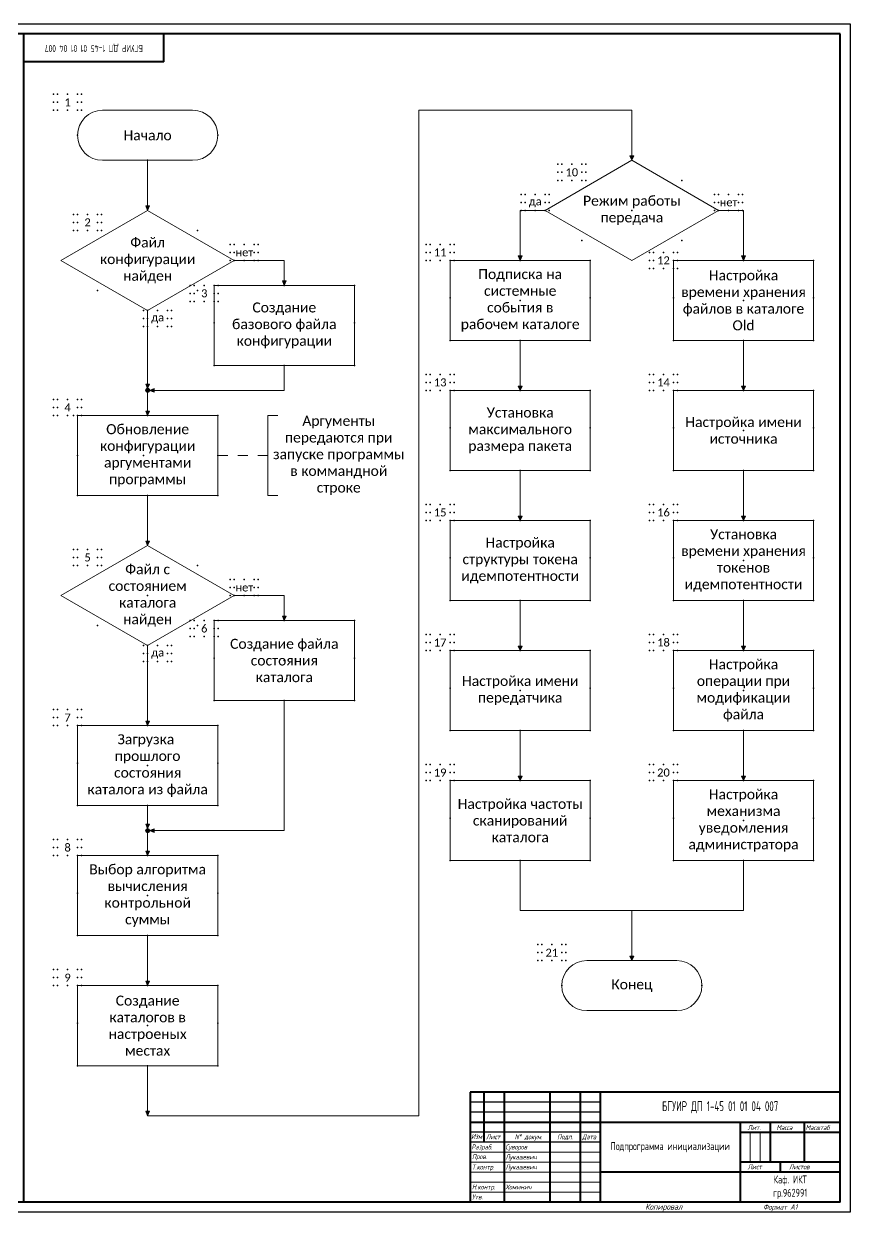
# Model space of a CAD drawing. Extents: x -285 to 556, y -1314 to -720.
# Drawn here: x 143 to 556, y -1314 to -720 of the extents above; entities that cross this region are included whole.
import ezdxf

# ---------------------------------------------------------------- set-up
doc = ezdxf.new("R2010")
doc.units = 0
doc.header["$MEASUREMENT"] = 0
doc.layers.get('0').update_dxf_attribs({"linetype": 'CONTINUOUS'})
doc.layers.add('KONTUR', color=7, linetype='CONTINUOUS')
doc.layers.add('Тонкие', color=7, linetype='CONTINUOUS')
doc.layers.add('Невидимка', color=131, linetype='CONTINUOUS', plot=False)
for name, color, linetype, lineweight in [('Основная', 7, 'CONTINUOUS', 40), ('Схема', 50, 'CONTINUOUS', 20), ('текст', 7, 'CONTINUOUS', 20), ('тонкая', 7, 'CONTINUOUS', 20)]:
    doc.layers.add(name, color=color, linetype=linetype, lineweight=lineweight)
doc.styles.add('ЕСКД', font='eskd15.shx', dxfattribs={"width": 0.8})
doc.styles.add('стиль1', font='romans.shx', dxfattribs={"width": 0.75, "oblique": 15, "height": 3.5})

msp = doc.modelspace()

# ---------------------------------------------------------------- hatches: boundary and pattern name
at = {"layer": 'Схема'}
h = msp.add_hatch(color=256, dxfattribs=at)
h.dxf.hatch_style = 1
h.paths.add_polyline_path([(447.55, -786.24), (446.61, -786.24), (446.61, -788.43)])
h.paths.add_polyline_path([(446.61, -786.24), (445.67, -786.24), (446.61, -788.43)])
h = msp.add_hatch(color=256, dxfattribs=at)
h.dxf.hatch_style = 1
h.paths.add_polyline_path([(205.57, -811.24), (204.63, -811.24), (204.63, -813.43)])
h.paths.add_polyline_path([(204.63, -811.24), (203.69, -811.24), (204.63, -813.43)])
h = msp.add_hatch(color=256, dxfattribs=at)
h.dxf.hatch_style = 1
h.paths.add_polyline_path([(391.75, -836.24), (390.81, -836.24), (390.81, -838.43)])
h.paths.add_polyline_path([(390.81, -836.24), (389.87, -836.24), (390.81, -838.43)])
h = msp.add_hatch(color=256, dxfattribs=at)
h.dxf.hatch_style = 1
h.paths.add_polyline_path([(503.35, -836.24), (502.41, -836.24), (502.41, -838.43)])
h.paths.add_polyline_path([(502.41, -836.24), (501.47, -836.24), (502.41, -838.43)])
h = msp.add_hatch(color=256, dxfattribs=at)
h.dxf.hatch_style = 1
h.paths.add_polyline_path([(273.87, -848.74), (272.93, -848.74), (272.93, -850.93)])
h.paths.add_polyline_path([(272.93, -848.74), (272, -848.74), (272.93, -850.93)])
h = msp.add_hatch(color=256, dxfattribs=at)
h.dxf.hatch_style = 1
h.paths.add_polyline_path([(204.63, -902.43), (204.63, -904.43, 0.414214), (205.63, -903.43, 0.414214)])
h.paths.add_polyline_path([(204.63, -902.43, 0.414214), (203.63, -903.43, 0.414214), (204.63, -904.43)])
h = msp.add_hatch(color=256, dxfattribs=at)
h.dxf.hatch_style = 1
h.paths.add_polyline_path([(205.57, -900.24), (204.63, -900.24), (204.63, -902.43)])
h.paths.add_polyline_path([(204.63, -900.24), (203.69, -900.24), (204.63, -902.43)])
h = msp.add_hatch(color=256, dxfattribs=at)
h.dxf.hatch_style = 1
h.paths.add_polyline_path([(207.82, -904.37), (207.82, -903.43), (205.63, -903.43)])
h.paths.add_polyline_path([(207.82, -903.43), (207.82, -902.49), (205.63, -903.43)])
h = msp.add_hatch(color=256, dxfattribs=at)
h.dxf.hatch_style = 1
h.paths.add_polyline_path([(391.75, -901.24), (390.81, -901.24), (390.81, -903.43)])
h.paths.add_polyline_path([(390.81, -901.24), (389.87, -901.24), (390.81, -903.43)])
h = msp.add_hatch(color=256, dxfattribs=at)
h.dxf.hatch_style = 1
h.paths.add_polyline_path([(503.35, -901.24), (502.41, -901.24), (502.41, -903.43)])
h.paths.add_polyline_path([(502.41, -901.24), (501.47, -901.24), (502.41, -903.43)])
h = msp.add_hatch(color=256, dxfattribs=at)
h.dxf.hatch_style = 1
h.paths.add_polyline_path([(205.57, -913.74), (204.63, -913.74), (204.63, -915.93)])
h.paths.add_polyline_path([(204.63, -913.74), (203.69, -913.74), (204.63, -915.93)])
h = msp.add_hatch(color=256, dxfattribs=at)
h.dxf.hatch_style = 1
h.paths.add_polyline_path([(391.75, -966.24), (390.81, -966.24), (390.81, -968.43)])
h.paths.add_polyline_path([(390.81, -966.24), (389.87, -966.24), (390.81, -968.43)])
h = msp.add_hatch(color=256, dxfattribs=at)
h.dxf.hatch_style = 1
h.paths.add_polyline_path([(503.35, -966.24), (502.41, -966.24), (502.41, -968.43)])
h.paths.add_polyline_path([(502.41, -966.24), (501.47, -966.24), (502.41, -968.43)])
h = msp.add_hatch(color=256, dxfattribs=at)
h.dxf.hatch_style = 1
h.paths.add_polyline_path([(205.57, -978.74), (204.63, -978.74), (204.63, -980.93)])
h.paths.add_polyline_path([(204.63, -978.74), (203.69, -978.74), (204.63, -980.93)])
h = msp.add_hatch(color=256, dxfattribs=at)
h.dxf.hatch_style = 1
h.paths.add_polyline_path([(273.87, -1016.24), (272.93, -1016.24), (272.93, -1018.43)])
h.paths.add_polyline_path([(272.93, -1016.24), (272, -1016.24), (272.93, -1018.43)])
h = msp.add_hatch(color=256, dxfattribs=at)
h.dxf.hatch_style = 1
h.paths.add_polyline_path([(391.75, -1031.24), (390.81, -1031.24), (390.81, -1033.43)])
h.paths.add_polyline_path([(390.81, -1031.24), (389.87, -1031.24), (390.81, -1033.43)])
h = msp.add_hatch(color=256, dxfattribs=at)
h.dxf.hatch_style = 1
h.paths.add_polyline_path([(503.35, -1031.24), (502.41, -1031.24), (502.41, -1033.43)])
h.paths.add_polyline_path([(502.41, -1031.24), (501.47, -1031.24), (502.41, -1033.43)])
h = msp.add_hatch(color=256, dxfattribs=at)
h.dxf.hatch_style = 1
h.paths.add_polyline_path([(205.57, -1068.74), (204.63, -1068.74), (204.63, -1070.93)])
h.paths.add_polyline_path([(204.63, -1068.74), (203.69, -1068.74), (204.63, -1070.93)])
h = msp.add_hatch(color=256, dxfattribs=at)
h.dxf.hatch_style = 1
h.paths.add_polyline_path([(391.75, -1096.24), (390.81, -1096.24), (390.81, -1098.43)])
h.paths.add_polyline_path([(390.81, -1096.24), (389.87, -1096.24), (390.81, -1098.43)])
h = msp.add_hatch(color=256, dxfattribs=at)
h.dxf.hatch_style = 1
h.paths.add_polyline_path([(503.35, -1096.24), (502.41, -1096.24), (502.41, -1098.43)])
h.paths.add_polyline_path([(502.41, -1096.24), (501.47, -1096.24), (502.41, -1098.43)])
h = msp.add_hatch(color=256, dxfattribs=at)
h.dxf.hatch_style = 1
h.paths.add_polyline_path([(204.63, -1122.43), (204.63, -1124.43, 0.414214), (205.63, -1123.43, 0.414214)])
h.paths.add_polyline_path([(204.63, -1122.43, 0.414214), (203.63, -1123.43, 0.414214), (204.63, -1124.43)])
h = msp.add_hatch(color=256, dxfattribs=at)
h.dxf.hatch_style = 1
h.paths.add_polyline_path([(205.57, -1120.24), (204.63, -1120.24), (204.63, -1122.43)])
h.paths.add_polyline_path([(204.63, -1120.24), (203.69, -1120.24), (204.63, -1122.43)])
h = msp.add_hatch(color=256, dxfattribs=at)
h.dxf.hatch_style = 1
h.paths.add_polyline_path([(207.82, -1124.37), (207.82, -1123.43), (205.63, -1123.43)])
h.paths.add_polyline_path([(207.82, -1123.43), (207.82, -1122.49), (205.63, -1123.43)])
h = msp.add_hatch(color=256, dxfattribs=at)
h.dxf.hatch_style = 1
h.paths.add_polyline_path([(205.57, -1133.74), (204.63, -1133.74), (204.63, -1135.93)])
h.paths.add_polyline_path([(204.63, -1133.74), (203.69, -1133.74), (204.63, -1135.93)])
h = msp.add_hatch(color=256, dxfattribs=at)
h.dxf.hatch_style = 1
h.paths.add_polyline_path([(447.55, -1186.24), (446.61, -1186.24), (446.61, -1188.43)])
h.paths.add_polyline_path([(446.61, -1186.24), (445.67, -1186.24), (446.61, -1188.43)])
h = msp.add_hatch(color=256, dxfattribs=at)
h.dxf.hatch_style = 1
h.paths.add_polyline_path([(447.55, -1186.24), (446.61, -1186.24), (446.61, -1188.43)])
h.paths.add_polyline_path([(446.61, -1186.24), (445.67, -1186.24), (446.61, -1188.43)])
h = msp.add_hatch(color=256, dxfattribs=at)
h.dxf.hatch_style = 1
h.paths.add_polyline_path([(205.57, -1198.74), (204.63, -1198.74), (204.63, -1200.93)])
h.paths.add_polyline_path([(204.63, -1198.74), (203.69, -1198.74), (204.63, -1200.93)])
h = msp.add_hatch(color=256, dxfattribs=at)
h.dxf.hatch_style = 1
h.paths.add_polyline_path([(205.57, -1263.74), (204.63, -1263.74), (204.63, -1265.93)])
h.paths.add_polyline_path([(204.63, -1263.74), (203.69, -1263.74), (204.63, -1265.93)])

# ---------------------------------------------------------------- linework, layer by layer
for p, q in [((430.74, -1259.18), (365.74, -1259.18)), ((430.74, -1264.18), (365.74, -1264.18)), ((430.74, -1274.18), (365.74, -1274.18)), ((430.74, -1279.18), (365.74, -1279.18)), ((500.74, -1309.18), (500.74, -1309.18))]:
    msp.add_line(p, q)
at = {"layer": 'KONTUR'}
for p, q in [((-285.26, -720.18), (555.74, -720.18)), ((555.74, -720.18), (555.74, -1314.18)), ((555.74, -1314.18), (-285.26, -1314.18))]:
    msp.add_line(p, q, dxfattribs=at)
at = {"layer": 'Невидимка'}
for p in [(157.63, -755.43), (157.63, -759.43), (159.63, -755.43), (159.63, -759.43), (164.63, -755.43), (169.63, -755.43), (169.63, -759.43), (171.63, -755.43), (171.63, -759.43), (157.63, -763.43), (159.63, -763.43), (164.63, -763.43), (169.63, -763.43), (171.63, -763.43), (169.63, -775.93), (239.63, -775.93), (204.63, -788.43), (409.61, -790.43), (409.61, -794.43), (411.61, -790.43), (411.61, -794.43), (416.61, -790.43), (421.61, -790.43), (421.61, -794.43), (423.61, -790.43), (423.61, -794.43), (409.61, -798.43), (411.61, -798.43), (416.61, -798.43), (421.61, -798.43), (421.61, -798.43), (423.61, -798.43), (471.61, -798.43), (391.31, -805.43), (393.31, -805.43), (398.31, -805.43), (403.31, -805.43), (405.31, -805.43), (487.91, -805.43), (489.91, -805.43), (494.91, -805.43), (499.91, -805.43), (501.91, -805.43), (391.31, -809.43), (391.31, -813.43), (393.31, -809.43), (393.31, -813.43), (398.31, -813.43), (403.31, -809.43), (403.31, -813.43), (405.31, -809.43), (405.31, -813.43), (446.61, -813.43), (487.91, -809.43), (487.91, -813.43), (489.91, -809.43), (489.91, -813.43), (494.91, -813.43), (499.91, -809.43), (499.91, -813.43), (501.91, -809.43), (501.91, -813.43), (167.63, -815.43), (167.63, -819.43), (169.63, -815.43), (169.63, -819.43), (174.63, -815.43), (179.63, -815.43), (179.63, -819.43), (181.63, -815.43), (181.63, -819.43), (167.63, -823.43), (169.63, -823.43), (174.63, -823.43), (179.63, -823.43), (179.63, -823.43), (181.63, -823.43), (229.63, -823.43), (245.93, -830.43), (247.93, -830.43), (252.93, -830.43), (257.93, -830.43), (259.93, -830.43), (343.81, -830.43), (345.81, -830.43), (350.81, -830.43), (355.81, -830.43), (357.81, -830.43), (421.61, -828.43), (471.61, -828.43), (245.93, -834.43), (247.93, -834.43), (257.93, -834.43), (259.93, -834.43), (343.81, -834.43), (345.81, -834.43), (355.81, -834.43), (357.81, -834.43), (455.41, -834.43), (457.41, -834.43), (462.41, -834.43), (467.41, -834.43), (469.41, -834.43), (204.63, -838.43), (245.93, -838.43), (247.93, -838.43), (252.93, -838.43), (257.93, -838.43), (259.93, -838.43), (343.81, -838.43), (345.81, -838.43), (350.81, -838.43), (355.81, -838.43), (355.81, -838.43), (357.81, -838.43), (390.81, -838.43), (425.81, -838.43), (455.41, -838.43), (455.41, -842.43), (457.41, -838.43), (457.41, -842.43), (462.41, -842.43), (467.41, -838.43), (467.41, -838.43), (467.41, -842.43), (469.41, -838.43), (469.41, -842.43), (502.41, -838.43), (537.41, -838.43), (179.63, -853.43), (225.93, -850.93), (225.93, -854.93), (227.93, -850.93), (227.93, -854.93), (229.63, -853.43), (232.93, -850.93), (237.93, -850.93), (237.93, -850.93), (237.93, -854.93), (239.93, -850.93), (239.93, -854.93), (272.93, -850.93), (307.93, -850.93), (225.93, -858.93), (227.93, -858.93), (232.93, -858.93), (237.93, -858.93), (239.93, -858.93), (355.81, -857.18), (390.81, -858.43), (390.81, -858.43), (425.81, -857.18), (467.41, -857.18), (502.41, -858.43), (502.41, -858.43), (537.41, -857.18), (202.63, -863.43), (204.63, -863.43), (209.63, -863.43), (214.63, -863.43), (216.63, -863.43), (202.63, -867.43), (202.63, -871.43), (204.63, -867.43), (204.63, -871.43), (209.63, -871.43), (214.63, -867.43), (214.63, -871.43), (216.63, -867.43), (216.63, -871.43), (237.93, -869.68), (272.93, -870.93), (272.93, -870.93), (307.93, -869.68), (355.81, -878.43), (390.81, -878.43), (425.81, -878.43), (467.41, -878.43), (502.41, -878.43), (537.41, -878.43), (237.93, -890.93), (272.93, -890.93), (307.93, -890.93), (343.81, -895.43), (345.81, -895.43), (350.81, -895.43), (355.81, -895.43), (357.81, -895.43), (455.41, -895.43), (457.41, -895.43), (462.41, -895.43), (467.41, -895.43), (469.41, -895.43), (343.81, -899.43), (345.81, -899.43), (355.81, -899.43), (357.81, -899.43), (455.41, -899.43), (457.41, -899.43), (467.41, -899.43), (469.41, -899.43), (157.63, -907.93), (159.63, -907.93), (164.63, -907.93), (169.63, -907.93), (171.63, -907.93), (343.81, -903.43), (345.81, -903.43), (350.81, -903.43), (355.81, -903.43), (355.81, -903.43), (357.81, -903.43), (390.81, -903.43), (425.81, -903.43), (455.41, -903.43), (457.41, -903.43), (462.41, -903.43), (467.41, -903.43), (467.41, -903.43), (469.41, -903.43), (502.41, -903.43), (537.41, -903.43), (157.63, -911.93), (159.63, -911.93), (169.63, -911.93), (171.63, -911.93), (157.63, -915.93), (159.63, -915.93), (164.63, -915.93), (167.63, -915.93), (169.63, -915.93), (171.63, -915.93), (204.63, -915.93), (239.63, -915.93), (355.81, -922.18), (390.81, -923.43), (390.81, -923.43), (425.81, -922.18), (467.41, -922.18), (502.41, -923.43), (502.41, -923.43), (537.41, -922.18), (169.63, -935.93), (202.63, -935.93), (202.63, -935.93), (239.63, -935.93), (355.81, -943.43), (390.81, -943.43), (425.81, -943.43), (467.41, -943.43), (502.41, -943.43), (537.41, -943.43), (169.63, -955.93), (204.63, -955.93), (239.63, -955.93), (343.81, -960.43), (345.81, -960.43), (350.81, -960.43), (355.81, -960.43), (357.81, -960.43), (455.41, -960.43), (457.41, -960.43), (462.41, -960.43), (467.41, -960.43), (469.41, -960.43), (343.81, -964.43), (345.81, -964.43), (355.81, -964.43), (357.81, -964.43), (455.41, -964.43), (457.41, -964.43), (467.41, -964.43), (469.41, -964.43), (343.81, -968.43), (345.81, -968.43), (350.81, -968.43), (355.81, -968.43), (355.81, -968.43), (357.81, -968.43), (390.81, -968.43), (425.81, -968.43), (455.41, -968.43), (457.41, -968.43), (462.41, -968.43), (467.41, -968.43), (467.41, -968.43), (469.41, -968.43), (502.41, -968.43), (537.41, -968.43), (167.63, -982.93), (169.63, -982.93), (174.63, -982.93), (179.63, -982.93), (181.63, -982.93), (167.63, -986.93), (167.63, -990.93), (169.63, -986.93), (169.63, -990.93), (174.63, -990.93), (179.63, -986.93), (179.63, -990.93), (179.63, -990.93), (181.63, -986.93), (181.63, -990.93), (229.63, -990.93), (355.81, -987.18), (390.81, -988.43), (390.81, -988.43), (425.81, -987.18), (467.41, -987.18), (502.41, -988.43), (502.41, -988.43), (537.41, -987.18), (245.93, -997.93), (245.93, -1001.93), (247.93, -997.93), (247.93, -1001.93), (252.93, -997.93), (257.93, -997.93), (257.93, -1001.93), (259.93, -997.93), (259.93, -1001.93), (204.63, -1005.93), (245.93, -1005.93), (247.93, -1005.93), (252.93, -1005.93), (257.93, -1005.93), (259.93, -1005.93), (355.81, -1008.43), (390.81, -1008.43), (425.81, -1008.43), (467.41, -1008.43), (502.41, -1008.43), (537.41, -1008.43), (179.63, -1020.93), (225.93, -1018.43), (227.93, -1018.43), (229.63, -1020.93), (232.93, -1018.43), (237.93, -1018.43), (237.93, -1018.43), (239.93, -1018.43), (272.93, -1018.43), (307.93, -1018.43), (225.93, -1022.43), (225.93, -1026.43), (227.93, -1022.43), (227.93, -1026.43), (232.93, -1026.43), (237.93, -1022.43), (237.93, -1026.43), (239.93, -1022.43), (239.93, -1026.43), (343.81, -1025.43), (345.81, -1025.43), (350.81, -1025.43), (355.81, -1025.43), (357.81, -1025.43), (455.41, -1025.43), (457.41, -1025.43), (462.41, -1025.43), (467.41, -1025.43), (469.41, -1025.43), (202.63, -1030.93), (204.63, -1030.93), (209.63, -1030.93), (214.63, -1030.93), (216.63, -1030.93), (343.81, -1029.43), (343.81, -1033.43), (345.81, -1029.43), (345.81, -1033.43), (350.81, -1033.43), (355.81, -1029.43), (355.81, -1033.43), (355.81, -1033.43), (357.81, -1029.43), (357.81, -1033.43), (390.81, -1033.43), (425.81, -1033.43), (455.41, -1029.43), (455.41, -1033.43), (457.41, -1029.43), (457.41, -1033.43), (462.41, -1033.43), (467.41, -1029.43), (467.41, -1033.43), (467.41, -1033.43), (469.41, -1029.43), (469.41, -1033.43), (502.41, -1033.43), (537.41, -1033.43), (202.63, -1034.93), (202.63, -1038.93), (204.63, -1034.93), (204.63, -1038.93), (209.63, -1038.93), (214.63, -1034.93), (214.63, -1038.93), (216.63, -1034.93), (216.63, -1038.93), (237.93, -1037.18), (272.93, -1038.43), (272.93, -1038.43), (307.93, -1037.18), (355.81, -1052.18), (390.81, -1053.43), (390.81, -1053.43), (425.81, -1052.18), (467.41, -1052.18), (502.41, -1053.43), (502.41, -1053.43), (537.41, -1052.18), (157.63, -1062.93), (159.63, -1062.93), (164.63, -1062.93), (169.63, -1062.93), (171.63, -1062.93), (237.93, -1058.43), (272.93, -1058.43), (307.93, -1058.43), (157.63, -1066.93), (159.63, -1066.93), (169.63, -1066.93), (171.63, -1066.93), (157.63, -1070.93), (159.63, -1070.93), (164.63, -1070.93), (169.63, -1070.93), (169.63, -1070.93), (171.63, -1070.93), (204.63, -1070.93), (239.63, -1070.93), (355.81, -1073.43), (390.81, -1073.43), (425.81, -1073.43), (467.41, -1073.43), (502.41, -1073.43), (537.41, -1073.43), (169.63, -1089.68), (204.63, -1090.93), (204.63, -1090.93), (239.63, -1089.68), (343.81, -1090.43), (345.81, -1090.43), (350.81, -1090.43), (355.81, -1090.43), (357.81, -1090.43), (455.41, -1090.43), (457.41, -1090.43), (462.41, -1090.43), (467.41, -1090.43), (469.41, -1090.43), (343.81, -1094.43), (343.81, -1098.43), (345.81, -1094.43), (345.81, -1098.43), (350.81, -1098.43), (355.81, -1094.43), (355.81, -1098.43), (355.81, -1098.43), (357.81, -1094.43), (357.81, -1098.43), (390.81, -1098.43), (425.81, -1098.43), (455.41, -1094.43), (455.41, -1098.43), (457.41, -1094.43), (457.41, -1098.43), (462.41, -1098.43), (467.41, -1094.43), (467.41, -1098.43), (467.41, -1098.43), (469.41, -1094.43), (469.41, -1098.43), (502.41, -1098.43), (537.41, -1098.43), (169.63, -1110.93), (204.63, -1110.93), (239.63, -1110.93), (355.81, -1117.18), (390.81, -1118.43), (390.81, -1118.43), (425.81, -1117.18), (467.41, -1117.18), (502.41, -1118.43), (502.41, -1118.43), (537.41, -1117.18), (157.63, -1127.93), (159.63, -1127.93), (164.63, -1127.93), (169.63, -1127.93), (171.63, -1127.93), (157.63, -1131.93), (159.63, -1131.93), (169.63, -1131.93), (171.63, -1131.93), (157.63, -1135.93), (159.63, -1135.93), (164.63, -1135.93), (169.63, -1135.93), (169.63, -1135.93), (171.63, -1135.93), (204.63, -1135.93), (239.63, -1135.93), (355.81, -1138.43), (390.81, -1138.43), (425.81, -1138.43), (467.41, -1138.43), (502.41, -1138.43), (537.41, -1138.43), (169.63, -1154.68), (204.63, -1155.93), (204.63, -1155.93), (239.63, -1154.68), (169.63, -1175.93), (204.63, -1175.93), (239.63, -1175.93), (399.61, -1180.43), (401.61, -1180.43), (406.61, -1180.43), (411.61, -1180.43), (413.61, -1180.43), (399.61, -1184.43), (401.61, -1184.43), (411.61, -1184.43), (413.61, -1184.43), (157.63, -1192.93), (159.63, -1192.93), (164.63, -1192.93), (169.63, -1192.93), (171.63, -1192.93), (399.61, -1188.43), (401.61, -1188.43), (406.61, -1188.43), (411.61, -1188.43), (413.61, -1188.43), (157.63, -1196.93), (159.63, -1196.93), (169.63, -1196.93), (171.63, -1196.93), (157.63, -1200.93), (159.63, -1200.93), (164.63, -1200.93), (169.63, -1200.93), (169.63, -1200.93), (171.63, -1200.93), (204.63, -1200.93), (239.63, -1200.93), (411.61, -1200.93), (481.61, -1200.93), (169.63, -1219.68), (204.63, -1220.93), (204.63, -1220.93), (239.63, -1219.68), (169.63, -1240.93), (204.63, -1240.93), (239.63, -1240.93)]:
    msp.add_point(p, dxfattribs=at)
at = {"layer": 'Основная'}
for p, q in [((550.74, -725.18), (-265.26, -725.18)), ((142.74, -1309.18), (142.74, -725.18)), ((212.74, -739.18), (212.74, -725.18)), ((550.74, -1309.18), (550.74, -725.18)), ((212.74, -739.18), (142.74, -739.18)), ((365.74, -1254.18), (365.74, -1309.18)), ((550.74, -1254.18), (365.74, -1254.18)), ((372.74, -1279.18), (372.74, -1254.18)), ((382.74, -1254.18), (382.74, -1309.18)), ((405.74, -1309.18), (405.74, -1254.18)), ((420.74, -1254.18), (420.74, -1309.18)), ((430.74, -1254.18), (430.74, -1309.18)), ((365.74, -1269.18), (550.74, -1269.18)), ((500.74, -1269.18), (500.74, -1309.18)), ((515.74, -1269.18), (515.74, -1289.18)), ((532.74, -1269.18), (532.74, -1289.18)), ((500.74, -1274.18), (550.74, -1274.18)), ((550.74, -1294.18), (430.74, -1294.18)), ((550.74, -1289.18), (500.74, -1289.18)), ((520.74, -1289.18), (520.74, -1294.18)), ((550.74, -1309.18), (-265.26, -1309.18))]:
    msp.add_line(p, q, dxfattribs=at)
at = {"layer": 'Схема'}
for p, q in [((182.13, -763.43), (227.13, -763.43)), ((446.61, -763.43), (340.08, -763.43)), ((340.08, -1265.93), (340.08, -763.43)), ((446.61, -763.43), (446.61, -788.43)), ((182.13, -788.43), (227.13, -788.43)), ((204.63, -788.43), (204.63, -813.43)), ((446.61, -788.43), (403.31, -813.43)), ((445.67, -786.24), (446.61, -788.43)), ((445.67, -786.24), (447.55, -786.24)), ((447.55, -786.24), (446.61, -788.43)), ((446.61, -788.43), (489.91, -813.43)), ((204.63, -813.43), (161.33, -838.43)), ((203.69, -811.24), (204.63, -813.43)), ((203.69, -811.24), (205.57, -811.24)), ((205.57, -811.24), (204.63, -813.43)), ((204.63, -813.43), (247.93, -838.43)), ((390.81, -813.43), (403.31, -813.43)), ((390.81, -813.43), (390.81, -838.43)), ((446.61, -838.43), (403.31, -813.43)), ((446.61, -838.43), (489.91, -813.43)), ((489.91, -813.43), (502.41, -813.43)), ((502.41, -813.43), (502.41, -838.43)), ((389.87, -836.24), (390.81, -838.43)), ((389.87, -836.24), (391.75, -836.24)), ((391.75, -836.24), (390.81, -838.43)), ((501.47, -836.24), (502.41, -838.43)), ((501.47, -836.24), (503.35, -836.24)), ((503.35, -836.24), (502.41, -838.43)), ((204.63, -863.43), (161.33, -838.43)), ((204.63, -863.43), (247.93, -838.43)), ((247.93, -838.43), (272.93, -838.43)), ((272.93, -838.43), (272.93, -850.93)), ((355.81, -838.43), (425.81, -838.43)), ((355.81, -838.43), (355.81, -878.43)), ((425.81, -838.43), (425.81, -878.43)), ((467.41, -838.43), (537.41, -838.43)), ((467.41, -838.43), (467.41, -878.43)), ((537.41, -838.43), (537.41, -878.43)), ((272, -848.74), (272.93, -850.93)), ((272, -848.74), (273.87, -848.74)), ((273.87, -848.74), (272.93, -850.93)), ((237.93, -850.93), (307.93, -850.93)), ((237.93, -850.93), (237.93, -890.93)), ((307.93, -850.93), (307.93, -890.93)), ((204.63, -863.43), (204.63, -915.93)), ((355.81, -878.43), (425.81, -878.43)), ((390.81, -878.43), (390.81, -903.43)), ((467.41, -878.43), (537.41, -878.43)), ((502.41, -878.43), (502.41, -903.43)), ((237.93, -890.93), (307.93, -890.93)), ((272.93, -903.43), (272.93, -890.93)), ((203.69, -900.24), (204.63, -902.43)), ((203.69, -900.24), (205.57, -900.24)), ((205.57, -900.24), (204.63, -902.43)), ((207.82, -902.49), (205.63, -903.43)), ((207.82, -902.49), (207.82, -904.37)), ((389.87, -901.24), (390.81, -903.43)), ((389.87, -901.24), (391.75, -901.24)), ((391.75, -901.24), (390.81, -903.43)), ((501.47, -901.24), (502.41, -903.43)), ((501.47, -901.24), (503.35, -901.24)), ((503.35, -901.24), (502.41, -903.43)), ((204.63, -903.43), (272.93, -903.43)), ((207.82, -904.37), (205.63, -903.43)), ((355.81, -903.43), (425.81, -903.43)), ((355.81, -903.43), (355.81, -943.43)), ((425.81, -903.43), (425.81, -943.43)), ((467.41, -903.43), (537.41, -903.43)), ((467.41, -903.43), (467.41, -943.43)), ((537.41, -903.43), (537.41, -943.43)), ((203.69, -913.74), (204.63, -915.93)), ((203.69, -913.74), (205.57, -913.74)), ((205.57, -913.74), (204.63, -915.93)), ((169.63, -915.93), (239.63, -915.93)), ((169.63, -915.93), (169.63, -955.93)), ((239.63, -915.93), (239.63, -955.93)), ((264.63, -915.93), (269.63, -915.93)), ((264.63, -915.93), (264.63, -955.93)), ((239.63, -935.93), (244.63, -935.93)), ((249.63, -935.93), (254.63, -935.93)), ((259.63, -935.93), (264.63, -935.93)), ((355.81, -943.43), (425.81, -943.43)), ((390.81, -943.43), (390.81, -968.43)), ((467.41, -943.43), (537.41, -943.43)), ((502.41, -943.43), (502.41, -968.43)), ((169.63, -955.93), (239.63, -955.93)), ((204.63, -955.93), (204.63, -980.93)), ((264.63, -955.93), (269.63, -955.93)), ((389.87, -966.24), (390.81, -968.43)), ((389.87, -966.24), (391.75, -966.24)), ((391.75, -966.24), (390.81, -968.43)), ((501.47, -966.24), (502.41, -968.43)), ((501.47, -966.24), (503.35, -966.24)), ((503.35, -966.24), (502.41, -968.43)), ((355.81, -968.43), (425.81, -968.43)), ((355.81, -968.43), (355.81, -1008.43)), ((425.81, -968.43), (425.81, -1008.43)), ((467.41, -968.43), (537.41, -968.43)), ((467.41, -968.43), (467.41, -1008.43)), ((537.41, -968.43), (537.41, -1008.43)), ((203.69, -978.74), (204.63, -980.93)), ((203.69, -978.74), (205.57, -978.74)), ((205.57, -978.74), (204.63, -980.93)), ((204.63, -980.93), (161.33, -1005.93)), ((204.63, -980.93), (247.93, -1005.93)), ((204.63, -1030.93), (161.33, -1005.93)), ((204.63, -1030.93), (247.93, -1005.93)), ((247.93, -1005.93), (272.93, -1005.93)), ((272.93, -1005.93), (272.93, -1018.43)), ((355.81, -1008.43), (425.81, -1008.43)), ((390.81, -1008.43), (390.81, -1033.43)), ((467.41, -1008.43), (537.41, -1008.43)), ((502.41, -1008.43), (502.41, -1033.43)), ((237.93, -1018.43), (307.93, -1018.43)), ((237.93, -1018.43), (237.93, -1058.43)), ((272, -1016.24), (272.93, -1018.43)), ((272, -1016.24), (273.87, -1016.24)), ((273.87, -1016.24), (272.93, -1018.43)), ((307.93, -1018.43), (307.93, -1058.43)), ((204.63, -1030.93), (204.63, -1070.93)), ((355.81, -1033.43), (425.81, -1033.43)), ((355.81, -1033.43), (355.81, -1073.43)), ((389.87, -1031.24), (390.81, -1033.43)), ((389.87, -1031.24), (391.75, -1031.24)), ((391.75, -1031.24), (390.81, -1033.43)), ((425.81, -1033.43), (425.81, -1073.43)), ((467.41, -1033.43), (537.41, -1033.43)), ((467.41, -1033.43), (467.41, -1073.43)), ((501.47, -1031.24), (502.41, -1033.43)), ((501.47, -1031.24), (503.35, -1031.24)), ((503.35, -1031.24), (502.41, -1033.43)), ((537.41, -1033.43), (537.41, -1073.43)), ((237.93, -1058.43), (307.93, -1058.43)), ((272.93, -1123.43), (272.93, -1058.43)), ((203.69, -1068.74), (204.63, -1070.93)), ((203.69, -1068.74), (205.57, -1068.74)), ((205.57, -1068.74), (204.63, -1070.93)), ((169.63, -1070.93), (239.63, -1070.93)), ((169.63, -1070.93), (169.63, -1110.93)), ((239.63, -1070.93), (239.63, -1110.93)), ((355.81, -1073.43), (425.81, -1073.43)), ((390.81, -1073.43), (390.81, -1098.43)), ((467.41, -1073.43), (537.41, -1073.43)), ((502.41, -1073.43), (502.41, -1098.43)), ((355.81, -1098.43), (425.81, -1098.43)), ((355.81, -1098.43), (355.81, -1138.43)), ((389.87, -1096.24), (390.81, -1098.43)), ((389.87, -1096.24), (391.75, -1096.24)), ((391.75, -1096.24), (390.81, -1098.43)), ((425.81, -1098.43), (425.81, -1138.43)), ((467.41, -1098.43), (537.41, -1098.43)), ((467.41, -1098.43), (467.41, -1138.43)), ((501.47, -1096.24), (502.41, -1098.43)), ((501.47, -1096.24), (503.35, -1096.24)), ((503.35, -1096.24), (502.41, -1098.43)), ((537.41, -1098.43), (537.41, -1138.43)), ((169.63, -1110.93), (239.63, -1110.93)), ((204.63, -1123.43), (204.63, -1110.93)), ((203.69, -1120.24), (204.63, -1122.43)), ((203.69, -1120.24), (205.57, -1120.24)), ((205.57, -1120.24), (204.63, -1122.43)), ((207.82, -1122.49), (205.63, -1123.43)), ((207.82, -1122.49), (207.82, -1124.37)), ((204.63, -1123.43), (272.93, -1123.43)), ((204.63, -1135.93), (204.63, -1123.43)), ((207.82, -1124.37), (205.63, -1123.43)), ((203.69, -1133.74), (204.63, -1135.93)), ((203.69, -1133.74), (205.57, -1133.74)), ((205.57, -1133.74), (204.63, -1135.93)), ((169.63, -1135.93), (239.63, -1135.93)), ((169.63, -1135.93), (169.63, -1175.93)), ((239.63, -1135.93), (239.63, -1175.93)), ((355.81, -1138.43), (425.81, -1138.43)), ((390.81, -1138.43), (390.81, -1163.43)), ((467.41, -1138.43), (537.41, -1138.43)), ((502.41, -1138.43), (502.41, -1163.43)), ((390.81, -1163.43), (502.41, -1163.43)), ((446.61, -1163.43), (446.61, -1188.43)), ((446.61, -1163.43), (446.61, -1188.43)), ((169.63, -1175.93), (239.63, -1175.93)), ((204.63, -1175.93), (204.63, -1200.93)), ((445.67, -1186.24), (446.61, -1188.43)), ((445.67, -1186.24), (447.55, -1186.24)), ((445.67, -1186.24), (446.61, -1188.43)), ((445.67, -1186.24), (447.55, -1186.24)), ((447.55, -1186.24), (446.61, -1188.43)), ((447.55, -1186.24), (446.61, -1188.43)), ((424.11, -1188.43), (469.11, -1188.43)), ((203.69, -1198.74), (204.63, -1200.93)), ((203.69, -1198.74), (205.57, -1198.74)), ((205.57, -1198.74), (204.63, -1200.93)), ((169.63, -1200.93), (239.63, -1200.93)), ((169.63, -1200.93), (169.63, -1240.93)), ((239.63, -1200.93), (239.63, -1240.93)), ((424.11, -1213.43), (469.11, -1213.43)), ((169.63, -1240.93), (239.63, -1240.93)), ((204.63, -1240.93), (204.63, -1265.93)), ((203.69, -1263.74), (204.63, -1265.93)), ((203.69, -1263.74), (205.57, -1263.74)), ((205.57, -1263.74), (204.63, -1265.93)), ((204.63, -1265.93), (340.08, -1265.93))]:
    msp.add_line(p, q, dxfattribs=at)
for centre in [(204.63, -903.43), (204.63, -1123.43)]:
    msp.add_circle(centre, 1, dxfattribs=at)
for centre, start, end in [((182.13, -775.93), 90, 270), ((227.13, -775.93), 270, 90), ((424.11, -1200.93), 90, 270), ((469.11, -1200.93), 270, 90)]:
    msp.add_arc(centre, 12.5, start, end, dxfattribs=at)
at = {"layer": 'тонкая'}
for p, q in [((505.72, -1274.39), (505.72, -1289.18)), ((510.8, -1274.39), (510.8, -1289.18)), ((365.74, -1284.18), (430.74, -1284.18)), ((430.74, -1289.18), (365.74, -1289.18)), ((430.74, -1294.18), (365.74, -1294.18))]:
    msp.add_line(p, q, dxfattribs=at)
for points in [[(365.74, -1299.18), (430.74, -1299.18)], [(365.74, -1304.18), (430.74, -1304.18)]]:
    msp.add_lwpolyline(points, dxfattribs=at)

# ---------------------------------------------------------------- texts
at = {"layer": 'Схема', "attachment_point": 5}
for s, width, gutter_width, heights, insert, char_height in [('{\\fCalibri|b0|i0|c0|p34;1}', 10, 20, [0], (164.63, -759.43), 4), ('{\\fCalibri|b0|i0|c204|p34;Начало}', 37.5, 25, [0], (204.63, -775.93), 5), ('{\\fCalibri|b0|i0|c0|p34;10}', 10, 20, [0], (416.61, -794.43), 4), ('{\\fCalibri|b0|i0|c204|p34;Режим работы передача}', 50, 20, [0], (446.61, -813.43), 5), ('{\\fCalibri|b0|i0|c204|p34;да}', 10, 20, [0], (398.31, -809.43), 4), ('{\\fCalibri|b0|i0|c204|p34;нет}', 10, 20, [0], (494.91, -809.43), 4), ('{\\fCalibri|b0|i0|c0|p34;2}', 10, 20, [0], (174.63, -819.43), 4), ('{\\fCalibri|b0|i0|c204|p34;Файл конфигурации найден}', 50, 20, [0], (204.63, -838.43), 5), ('{\\fCalibri|b0|i0|c204|p34;нет}', 10, 20, [0], (252.93, -834.43), 4), ('{\\fCalibri|b0|i0|c0|p34;11}', 10, 20, [0], (350.81, -834.43), 4), ('{\\fCalibri|b0|i0|c0|p34;12}', 10, 20, [0], (462.41, -838.43), 4), ('{\\fCalibri|b0|i0|c204|p34;Подписка на системные события в рабочем каталоге}', 62.5, 25, [0], (390.81, -858.43), 5), ('{\\fCalibri|b0|i0|c204|p34;Настройка времени хранения файлов в каталоге \\fCalibri|b0|i0|c0|p34;Old}', 62.5, 25, [0], (502.41, -858.43), 5), ('{\\fCalibri|b0|i0|c0|p34;3}', 10, 20, [0], (232.93, -854.93), 4), ('{\\fCalibri|b0|i0|c204|p34;Создание базового файла конфигурации}', 62.5, 25, [0], (272.93, -870.93), 5), ('{\\fCalibri|b0|i0|c204|p34;да}', 10, 20, [0], (209.63, -867.43), 4), ('{\\fCalibri|b0|i0|c0|p34;13}', 10, 20, [0], (350.81, -899.43), 4), ('{\\fCalibri|b0|i0|c0|p34;14}', 10, 20, [0], (462.41, -899.43), 4), ('{\\fCalibri|b0|i0|c0|p34;4}', 10, 20, [0], (164.63, -911.93), 4), ('{\\fCalibri|b0|i0|c204|p34;Установка максимального размера пакета}', 62.5, 25, [0], (390.81, -923.43), 5), ('{\\fCalibri|b0|i0|c204|p34;Обновление конфигурации аргументами программы}', 62.5, 25, [0], (204.63, -935.93), 5), ('{\\fCalibri|b0|i0|c204|p34;Аргументы передаются при запуске программы в коммандной строке}', 66.0034, 25, [0], (300.12, -935.93), 5), ('{\\fCalibri|b0|i0|c204|p34;Настройка имени источника}', 62.5, 25, [0], (502.41, -923.43), 5), ('{\\fCalibri|b0|i0|c0|p34;16}', 10, 20, [0], (462.41, -964.43), 4), ('{\\fCalibri|b0|i0|c0|p34;15}', 10, 20, [0], (350.81, -964.43), 4), ('{\\fCalibri|b0|i0|c204|p34;Установка времени хранения токенов идемпотентности}', 62.5, 25, [0], (502.41, -988.43), 5), ('{\\fCalibri|b0|i0|c204|p34;Настройка структуры токена идемпотентности}', 62.5, 25, [0], (390.81, -988.43), 5), ('{\\fCalibri|b0|i0|c0|p34;5}', 10, 20, [0], (174.63, -986.93), 4), ('{\\fCalibri|b0|i0|c204|p34;Файл с состоянием каталога найден}', 50, 20, [0], (204.63, -1005.93), 5), ('{\\fCalibri|b0|i0|c204|p34;нет}', 10, 20, [0], (252.93, -1001.93), 4), ('{\\fCalibri|b0|i0|c204|p34;6}', 10, 20, [0], (232.93, -1022.43), 4), ('{\\fCalibri|b0|i0|c204|p34;Создание файла состояния каталога}', 62.5, 25, [0], (272.93, -1038.43), 5), ('{\\fCalibri|b0|i0|c0|p34;17}', 10, 20, [0], (350.81, -1029.43), 4), ('{\\fCalibri|b0|i0|c0|p34;18}', 10, 20, [0], (462.41, -1029.43), 4), ('{\\fCalibri|b0|i0|c204|p34;да}', 10, 20, [0], (209.63, -1034.93), 4), ('{\\fCalibri|b0|i0|c204|p34;Настройка операции при модификации файла}', 62.5, 25, [0], (502.41, -1053.43), 5), ('{\\fCalibri|b0|i0|c204|p34;Настройка имени передатчика}', 62.5, 25, [0], (390.81, -1053.43), 5), ('{\\fCalibri|b0|i0|c0|p34;7}', 10, 20, [0], (164.63, -1066.93), 4), ('{\\fCalibri|b0|i0|c204|p34;Загрузка  прошлого состояния каталога из файла}', 62.5, 25, [0], (204.63, -1090.93), 5), ('{\\fCalibri|b0|i0|c0|p34;19}', 10, 20, [0], (350.81, -1094.43), 4), ('{\\fCalibri|b0|i0|c0|p34;20}', 10, 20, [0], (462.41, -1094.43), 4), ('{\\fCalibri|b0|i0|c204|p34;Настройка механизма уведомления администратора}', 62.5, 25, [0], (502.41, -1118.43), 5), ('{\\fCalibri|b0|i0|c204|p34;Настройка частоты сканирований каталога}', 62.5, 25, [0], (390.81, -1118.43), 5), ('{\\fCalibri|b0|i0|c0|p34;8}', 10, 20, [0], (164.63, -1131.93), 4), ('{\\fCalibri|b0|i0|c204|p34;Выбор алгоритма вычисления контрольной суммы }', 62.5, 25, [0], (204.63, -1155.93), 5), ('{\\fCalibri|b0|i0|c0|p34;2\\fCalibri|b0|i0|c204|p34;1}', 10, 20, [0], (406.61, -1184.43), 4), ('{\\fCalibri|b0|i0|c0|p34;9}', 4, 20, [4.83], (164.63, -1196.93), 4), ('{\\fCalibri|b0|i0|c204|p34;Конец}', 37.5, 25, [0], (446.61, -1200.93), 5), ('{\\fCalibri|b0|i0|c204|p34;Создание каталогов в настроеных местах}', 62.5, 25, [0], (204.63, -1220.93), 5)]:
    msp.add_mtext_dynamic_manual_height_columns(s, width=width, gutter_width=gutter_width, heights=heights, dxfattribs=dict(at, insert=insert, char_height=char_height))
at = {"layer": 'текст', "style": 'стиль1', "oblique": 15, "width": 0.75}
for s, height, p in [('Лит.', 2.5, (504.45, -1273.11)), ('Масса', 2.5, (518.83, -1273.11)), ('Масштаб', 2.5, (533.42, -1273.11)), ('Изм', 2.5, (366.28, -1277.57)), ('Лист', 2.5, (373.76, -1277.72)), ('N%%d докум. ', 2.5, (388.04, -1277.72)), ('Подп.', 2.5, (409.29, -1277.72)), ('Дата', 2.5, (421.74, -1277.72)), ('Разраб.', 2.5, (366.4, -1282.82)), ('Суворов', 2.5, (383.4, -1282.82)), ('Пров.', 2.5, (366.7, -1287.65)), ('Лукашевич', 2.5, (383.4, -1287.82)), ('Т.контр.', 2.5, (366.7, -1292.84)), ('Лукашевич', 2.5, (383.4, -1292.82)), ('Лист', 2.5, (504.45, -1292.73)), ('Листов', 2.5, (525.18, -1292.73)), ('Н.контр.', 2.5, (366.7, -1302.77)), ('Хоминич', 2.5, (383.4, -1302.82)), ('Утв.', 2.5, (366.7, -1307.79)), ('Копировал', 3, (453.27, -1312.93)), ('Формат А1', 2.75, (512.2, -1312.93))]:
    msp.add_text(s, height=height, dxfattribs=at).set_placement(p)
at = {"layer": 'Тонкие', "insert": (177.74, -732.18), "char_height": 3.5, "attachment_point": 5, "rotation": 180, "style": 'ЕСКД'}
msp.add_mtext_dynamic_manual_height_columns('\\pxt11;БГУИР ДП 1-45 01 01 04 007', width=70, gutter_width=20, heights=[0], dxfattribs=at)
at = {"layer": 'Тонкие', "attachment_point": 5, "style": 'ЕСКД'}
for s, width, insert, char_height in [('БГУИР ДП 1-45 01 01 04 007', 120, (490.74, -1261.68), 5), ('Подпрограмма инициализации', 70, (465.74, -1281.68), 4), ('Каф. ИКТ\\Pгр.962991', 50, (525.74, -1301.68), 4)]:
    msp.add_mtext_dynamic_manual_height_columns(s, width=width, gutter_width=20, heights=[0], dxfattribs=dict(at, insert=insert, char_height=char_height))

doc.saveas('drawing.dxf')
